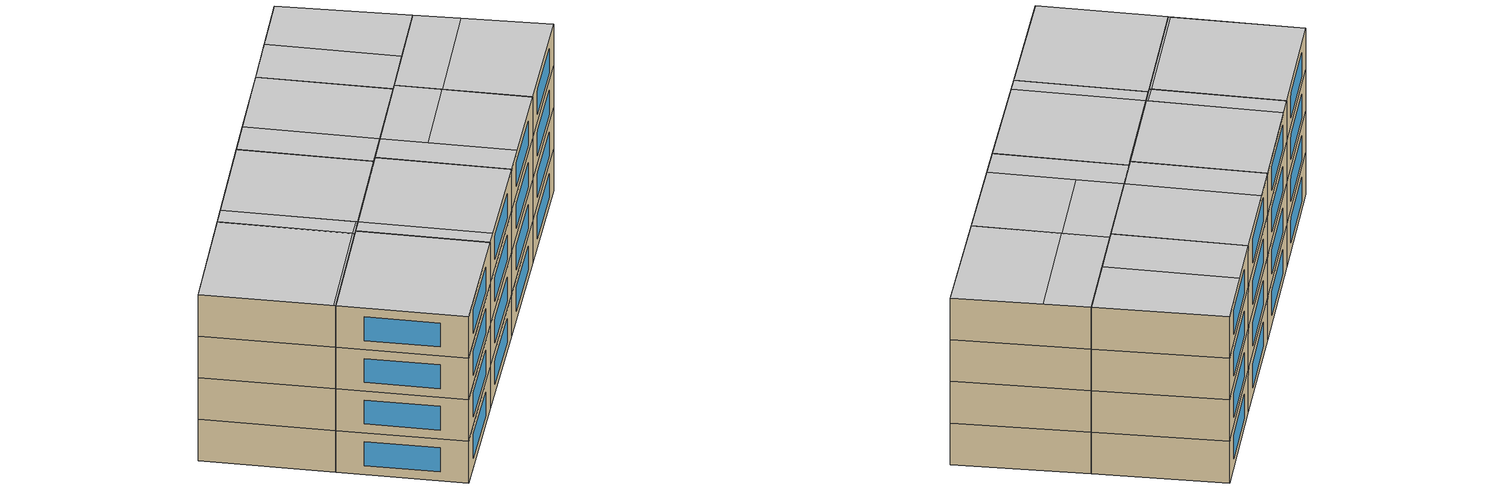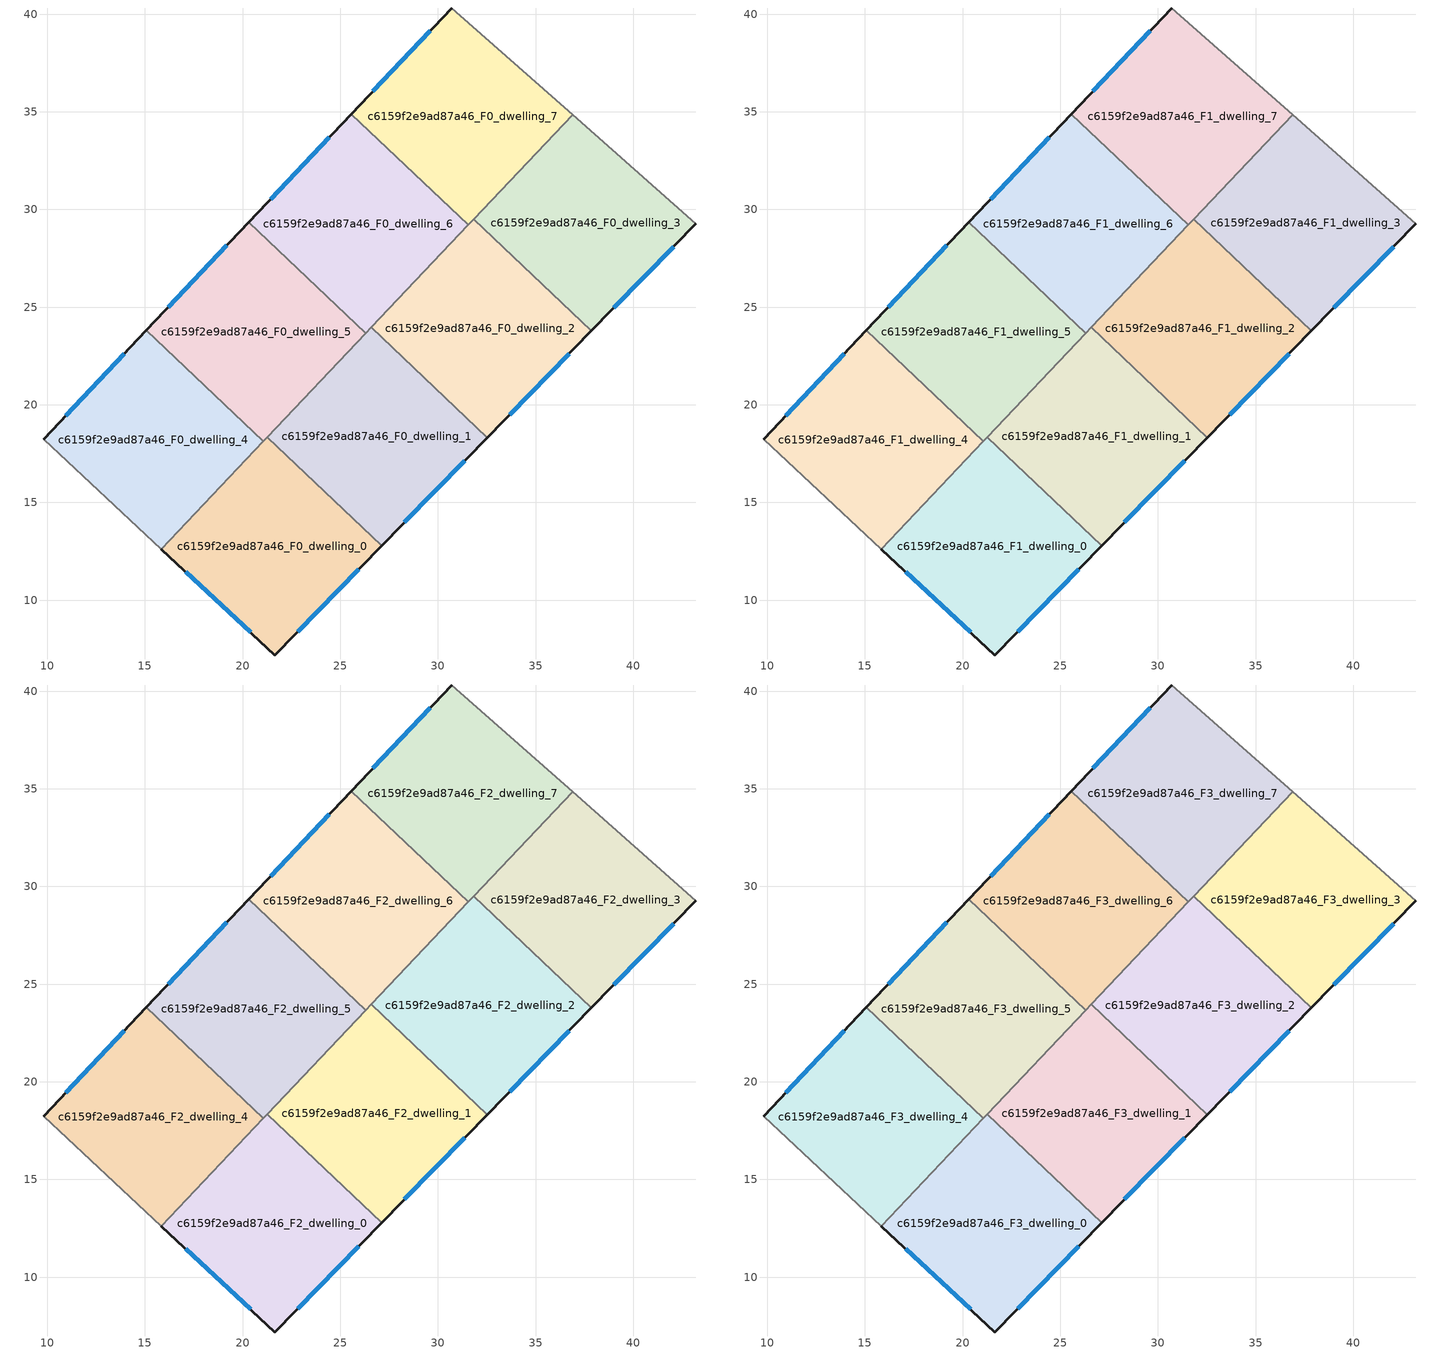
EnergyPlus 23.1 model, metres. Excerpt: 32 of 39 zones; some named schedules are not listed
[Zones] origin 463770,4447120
c6159f2e9ad87a46_F0_dwelling_0
 floor ground (EU_floor_Construction): 27.12,12.79 21.65,7.19 15.84,12.62 21.26,18.34 z0
 wall outside (EU_wall_Construction): 15.84,12.62 21.65,7.19 27.12,12.79 z0:3
 wall to c6159f2e9ad87a46_F0_dwelling_1 (EU_wall_Construction): 27.12,12.79 21.26,18.34 z0:3
 wall to c6159f2e9ad87a46_F0_dwelling_4 (EU_wall_Construction): 21.06,18.13 15.84,12.62 z0:3
 wall to c6159f2e9ad87a46_F0_dwelling_5 (EU_wall_Construction): 21.26,18.34 21.06,18.13 z0:3
 window (EU_Window_Construction): 22.82,8.39 25.95,11.59 / 17.08,11.45 20.41,8.35 z0.64:2.36
c6159f2e9ad87a46_F0_dwelling_1
 floor ground (EU_floor_Construction): 32.53,18.33 27.12,12.79 21.26,18.34 26.58,23.96 z0
 wall outside (EU_wall_Construction): 27.12,12.79 32.53,18.33 z0:3
 wall to c6159f2e9ad87a46_F0_dwelling_2 (EU_wall_Construction): 32.53,18.33 26.58,23.96 z0:3
 wall to c6159f2e9ad87a46_F0_dwelling_5 (EU_wall_Construction): 26.31,23.67 21.26,18.34 z0:3
 wall to c6159f2e9ad87a46_F0_dwelling_6 (EU_wall_Construction): 26.58,23.96 26.31,23.67 z0:3
 window (EU_Window_Construction): 28.28,13.98 31.37,17.14 z0.64:2.36
c6159f2e9ad87a46_F0_dwelling_2
 floor ground (EU_floor_Construction): 37.86,23.78 32.53,18.33 26.58,23.96 31.82,29.5 z0
 wall outside (EU_wall_Construction): 32.53,18.33 37.86,23.78 z0:3
 wall to c6159f2e9ad87a46_F0_dwelling_3 (EU_wall_Construction): 37.86,23.78 31.82,29.5 z0:3
 wall to c6159f2e9ad87a46_F0_dwelling_6 (EU_wall_Construction): 31.55,29.21 26.58,23.96 z0:3
 wall to c6159f2e9ad87a46_F0_dwelling_7 (EU_wall_Construction): 31.82,29.5 31.55,29.21 z0:3
 window (EU_Window_Construction): 33.67,19.49 36.71,22.61 z0.64:2.36
c6159f2e9ad87a46_F0_dwelling_3
 floor ground (EU_floor_Construction): 43.21,29.26 37.86,23.78 31.82,29.5 36.89,34.85 z0
 wall outside (EU_wall_Construction): 37.86,23.78 43.21,29.26 z0:3
 wall adiabatic (EU_wall_Construction): 43.21,29.26 36.89,34.85 z0:3
 wall to c6159f2e9ad87a46_F0_dwelling_7 (EU_wall_Construction): 36.89,34.85 31.82,29.5 z0:3
 window (EU_Window_Construction): 39,24.96 42.07,28.09 z0.64:2.36
c6159f2e9ad87a46_F0_dwelling_4
 floor ground (EU_floor_Construction): 21.06,18.13 15.84,12.62 9.81,18.25 15.07,23.81 z0
 wall outside (EU_wall_Construction): 15.07,23.81 9.81,18.25 z0:3
 wall to c6159f2e9ad87a46_F0_dwelling_5 (EU_wall_Construction): 21.06,18.13 15.07,23.81 z0:3
 wall adiabatic (EU_wall_Construction): 9.81,18.25 15.84,12.62 z0:3
 window (EU_Window_Construction): 13.95,22.62 10.94,19.44 z0.64:2.36
c6159f2e9ad87a46_F0_dwelling_5
 floor ground (EU_floor_Construction): 26.31,23.67 21.06,18.13 15.07,23.81 20.32,29.34 z0
 wall outside (EU_wall_Construction): 20.32,29.34 15.07,23.81 z0:3
 wall to c6159f2e9ad87a46_F0_dwelling_6 (EU_wall_Construction): 26.31,23.67 20.32,29.34 z0:3
 window (EU_Window_Construction): 19.19,28.16 16.2,24.99 z0.64:2.36
c6159f2e9ad87a46_F0_dwelling_6
 floor ground (EU_floor_Construction): 31.55,29.21 26.31,23.67 20.32,29.34 25.56,34.88 z0
 wall outside (EU_wall_Construction): 25.56,34.88 20.32,29.34 z0:3
 wall to c6159f2e9ad87a46_F0_dwelling_7 (EU_wall_Construction): 31.55,29.21 25.56,34.88 z0:3
 window (EU_Window_Construction): 24.44,33.7 21.44,30.53 z0.64:2.36
c6159f2e9ad87a46_F0_dwelling_7
 floor ground (EU_floor_Construction): 36.89,34.85 31.55,29.21 25.56,34.88 30.71,40.31 z0
 wall outside (EU_wall_Construction): 30.71,40.31 25.56,34.88 z0:3
 wall adiabatic (EU_wall_Construction): 36.89,34.85 30.71,40.31 z0:3
 window (EU_Window_Construction): 29.6,39.15 26.66,36.04 z0.64:2.36
c6159f2e9ad87a46_F1_dwelling_0
 floor to c6159f2e9ad87a46_F0_dwelling_0 (EU_floor_Construction): 27.12,12.79 21.65,7.19 15.84,12.62 21.26,18.34 z3
 wall outside (EU_wall_Construction): 15.84,12.62 21.65,7.19 27.12,12.79 z3:6
 wall to c6159f2e9ad87a46_F1_dwelling_1 (EU_wall_Construction): 27.12,12.79 21.26,18.34 z3:6
 wall to c6159f2e9ad87a46_F1_dwelling_4 (EU_wall_Construction): 21.06,18.13 15.84,12.62 z3:6
 wall to c6159f2e9ad87a46_F1_dwelling_5 (EU_wall_Construction): 21.26,18.34 21.06,18.13 z3:6
 window (EU_Window_Construction): 22.82,8.39 25.95,11.59 / 17.08,11.45 20.41,8.35 z3.64:5.36
c6159f2e9ad87a46_F1_dwelling_1
 floor to c6159f2e9ad87a46_F0_dwelling_1 (EU_floor_Construction): 32.53,18.33 27.12,12.79 21.26,18.34 26.58,23.96 z3
 wall outside (EU_wall_Construction): 27.12,12.79 32.53,18.33 z3:6
 wall to c6159f2e9ad87a46_F1_dwelling_2 (EU_wall_Construction): 32.53,18.33 26.58,23.96 z3:6
 wall to c6159f2e9ad87a46_F1_dwelling_5 (EU_wall_Construction): 26.31,23.67 21.26,18.34 z3:6
 wall to c6159f2e9ad87a46_F1_dwelling_6 (EU_wall_Construction): 26.58,23.96 26.31,23.67 z3:6
 window (EU_Window_Construction): 28.28,13.98 31.37,17.14 z3.64:5.36
c6159f2e9ad87a46_F1_dwelling_2
 floor to c6159f2e9ad87a46_F0_dwelling_2 (EU_floor_Construction): 37.86,23.78 32.53,18.33 26.58,23.96 31.82,29.5 z3
 wall outside (EU_wall_Construction): 32.53,18.33 37.86,23.78 z3:6
 wall to c6159f2e9ad87a46_F1_dwelling_3 (EU_wall_Construction): 37.86,23.78 31.82,29.5 z3:6
 wall to c6159f2e9ad87a46_F1_dwelling_6 (EU_wall_Construction): 31.55,29.21 26.58,23.96 z3:6
 wall to c6159f2e9ad87a46_F1_dwelling_7 (EU_wall_Construction): 31.82,29.5 31.55,29.21 z3:6
 window (EU_Window_Construction): 33.67,19.49 36.71,22.61 z3.64:5.36
c6159f2e9ad87a46_F1_dwelling_3
 floor to c6159f2e9ad87a46_F0_dwelling_3 (EU_floor_Construction): 43.21,29.26 37.86,23.78 31.82,29.5 36.89,34.85 z3
 wall outside (EU_wall_Construction): 37.86,23.78 43.21,29.26 z3:6
 wall adiabatic (EU_wall_Construction): 43.21,29.26 36.89,34.85 z3:6
 wall to c6159f2e9ad87a46_F1_dwelling_7 (EU_wall_Construction): 36.89,34.85 31.82,29.5 z3:6
 window (EU_Window_Construction): 39,24.96 42.07,28.09 z3.64:5.36
c6159f2e9ad87a46_F1_dwelling_4
 floor to c6159f2e9ad87a46_F0_dwelling_4 (EU_floor_Construction): 21.06,18.13 15.84,12.62 9.81,18.25 15.07,23.81 z3
 wall outside (EU_wall_Construction): 15.07,23.81 9.81,18.25 z3:6
 wall to c6159f2e9ad87a46_F1_dwelling_5 (EU_wall_Construction): 21.06,18.13 15.07,23.81 z3:6
 wall adiabatic (EU_wall_Construction): 9.81,18.25 15.84,12.62 z3:6
 window (EU_Window_Construction): 13.95,22.62 10.94,19.44 z3.64:5.36
c6159f2e9ad87a46_F1_dwelling_5
 floor to c6159f2e9ad87a46_F0_dwelling_5 (EU_floor_Construction): 26.31,23.67 21.06,18.13 15.07,23.81 20.32,29.34 z3
 wall outside (EU_wall_Construction): 20.32,29.34 15.07,23.81 z3:6
 wall to c6159f2e9ad87a46_F1_dwelling_6 (EU_wall_Construction): 26.31,23.67 20.32,29.34 z3:6
 window (EU_Window_Construction): 19.19,28.16 16.2,24.99 z3.64:5.36
c6159f2e9ad87a46_F1_dwelling_6
 floor to c6159f2e9ad87a46_F0_dwelling_6 (EU_floor_Construction): 31.55,29.21 26.31,23.67 20.32,29.34 25.56,34.88 z3
 wall outside (EU_wall_Construction): 25.56,34.88 20.32,29.34 z3:6
 wall to c6159f2e9ad87a46_F1_dwelling_7 (EU_wall_Construction): 31.55,29.21 25.56,34.88 z3:6
 window (EU_Window_Construction): 24.44,33.7 21.44,30.53 z3.64:5.36
c6159f2e9ad87a46_F1_dwelling_7
 floor to c6159f2e9ad87a46_F0_dwelling_7 (EU_floor_Construction): 36.89,34.85 31.55,29.21 25.56,34.88 30.71,40.31 z3
 wall outside (EU_wall_Construction): 30.71,40.31 25.56,34.88 z3:6
 wall adiabatic (EU_wall_Construction): 36.89,34.85 30.71,40.31 z3:6
 window (EU_Window_Construction): 29.6,39.15 26.66,36.04 z3.64:5.36
c6159f2e9ad87a46_F2_dwelling_0
 floor to c6159f2e9ad87a46_F1_dwelling_0 (EU_floor_Construction): 27.12,12.79 21.65,7.19 15.84,12.62 21.26,18.34 z6
 wall outside (EU_wall_Construction): 15.84,12.62 21.65,7.19 27.12,12.79 z6:9
 wall to c6159f2e9ad87a46_F2_dwelling_1 (EU_wall_Construction): 27.12,12.79 21.26,18.34 z6:9
 wall to c6159f2e9ad87a46_F2_dwelling_4 (EU_wall_Construction): 21.06,18.13 15.84,12.62 z6:9
 wall to c6159f2e9ad87a46_F2_dwelling_5 (EU_wall_Construction): 21.26,18.34 21.06,18.13 z6:9
 window (EU_Window_Construction): 22.82,8.39 25.95,11.59 / 17.08,11.45 20.41,8.35 z6.64:8.36
c6159f2e9ad87a46_F2_dwelling_1
 floor to c6159f2e9ad87a46_F1_dwelling_1 (EU_floor_Construction): 32.53,18.33 27.12,12.79 21.26,18.34 26.58,23.96 z6
 wall outside (EU_wall_Construction): 27.12,12.79 32.53,18.33 z6:9
 wall to c6159f2e9ad87a46_F2_dwelling_2 (EU_wall_Construction): 32.53,18.33 26.58,23.96 z6:9
 wall to c6159f2e9ad87a46_F2_dwelling_5 (EU_wall_Construction): 26.31,23.67 21.26,18.34 z6:9
 wall to c6159f2e9ad87a46_F2_dwelling_6 (EU_wall_Construction): 26.58,23.96 26.31,23.67 z6:9
 window (EU_Window_Construction): 28.28,13.98 31.37,17.14 z6.64:8.36
c6159f2e9ad87a46_F2_dwelling_2
 floor to c6159f2e9ad87a46_F1_dwelling_2 (EU_floor_Construction): 37.86,23.78 32.53,18.33 26.58,23.96 31.82,29.5 z6
 wall outside (EU_wall_Construction): 32.53,18.33 37.86,23.78 z6:9
 wall to c6159f2e9ad87a46_F2_dwelling_3 (EU_wall_Construction): 37.86,23.78 31.82,29.5 z6:9
 wall to c6159f2e9ad87a46_F2_dwelling_6 (EU_wall_Construction): 31.55,29.21 26.58,23.96 z6:9
 wall to c6159f2e9ad87a46_F2_dwelling_7 (EU_wall_Construction): 31.82,29.5 31.55,29.21 z6:9
 window (EU_Window_Construction): 33.67,19.49 36.71,22.61 z6.64:8.36
c6159f2e9ad87a46_F2_dwelling_3
 floor to c6159f2e9ad87a46_F1_dwelling_3 (EU_floor_Construction): 43.21,29.26 37.86,23.78 31.82,29.5 36.89,34.85 z6
 wall outside (EU_wall_Construction): 37.86,23.78 43.21,29.26 z6:9
 wall adiabatic (EU_wall_Construction): 43.21,29.26 36.89,34.85 z6:9
 wall to c6159f2e9ad87a46_F2_dwelling_7 (EU_wall_Construction): 36.89,34.85 31.82,29.5 z6:9
 window (EU_Window_Construction): 39,24.96 42.07,28.09 z6.64:8.36
c6159f2e9ad87a46_F2_dwelling_4
 floor to c6159f2e9ad87a46_F1_dwelling_4 (EU_floor_Construction): 21.06,18.13 15.84,12.62 9.81,18.25 15.07,23.81 z6
 wall outside (EU_wall_Construction): 15.07,23.81 9.81,18.25 z6:9
 wall to c6159f2e9ad87a46_F2_dwelling_5 (EU_wall_Construction): 21.06,18.13 15.07,23.81 z6:9
 wall adiabatic (EU_wall_Construction): 9.81,18.25 15.84,12.62 z6:9
 window (EU_Window_Construction): 13.95,22.62 10.94,19.44 z6.64:8.36
c6159f2e9ad87a46_F2_dwelling_5
 floor to c6159f2e9ad87a46_F1_dwelling_5 (EU_floor_Construction): 26.31,23.67 21.06,18.13 15.07,23.81 20.32,29.34 z6
 wall outside (EU_wall_Construction): 20.32,29.34 15.07,23.81 z6:9
 wall to c6159f2e9ad87a46_F2_dwelling_6 (EU_wall_Construction): 26.31,23.67 20.32,29.34 z6:9
 window (EU_Window_Construction): 19.19,28.16 16.2,24.99 z6.64:8.36
c6159f2e9ad87a46_F2_dwelling_6
 floor to c6159f2e9ad87a46_F1_dwelling_6 (EU_floor_Construction): 31.55,29.21 26.31,23.67 20.32,29.34 25.56,34.88 z6
 wall outside (EU_wall_Construction): 25.56,34.88 20.32,29.34 z6:9
 wall to c6159f2e9ad87a46_F2_dwelling_7 (EU_wall_Construction): 31.55,29.21 25.56,34.88 z6:9
 window (EU_Window_Construction): 24.44,33.7 21.44,30.53 z6.64:8.36
c6159f2e9ad87a46_F2_dwelling_7
 floor to c6159f2e9ad87a46_F1_dwelling_7 (EU_floor_Construction): 36.89,34.85 31.55,29.21 25.56,34.88 30.71,40.31 z6
 wall outside (EU_wall_Construction): 30.71,40.31 25.56,34.88 z6:9
 wall adiabatic (EU_wall_Construction): 36.89,34.85 30.71,40.31 z6:9
 window (EU_Window_Construction): 29.6,39.15 26.66,36.04 z6.64:8.36
c6159f2e9ad87a46_F3_dwelling_0
 floor to c6159f2e9ad87a46_F2_dwelling_0 (EU_floor_Construction): 27.12,12.79 21.65,7.19 15.84,12.62 21.26,18.34 z9
 wall outside (EU_wall_Construction): 15.84,12.62 21.65,7.19 27.12,12.79 z9:12
 wall to c6159f2e9ad87a46_F3_dwelling_1 (EU_wall_Construction): 27.12,12.79 21.26,18.34 z9:12
 wall to c6159f2e9ad87a46_F3_dwelling_4 (EU_wall_Construction): 21.06,18.13 15.84,12.62 z9:12
 wall to c6159f2e9ad87a46_F3_dwelling_5 (EU_wall_Construction): 21.26,18.34 21.06,18.13 z9:12
 window (EU_Window_Construction): 22.82,8.39 25.95,11.59 / 17.08,11.45 20.41,8.35 z9.64:11.36
 ceiling adiabatic (EU_roof_Construction): 21.65,7.19 27.12,12.79 21.26,18.34 15.84,12.62 z12
c6159f2e9ad87a46_F3_dwelling_1
 floor to c6159f2e9ad87a46_F2_dwelling_1 (EU_floor_Construction): 32.53,18.33 27.12,12.79 21.26,18.34 26.58,23.96 z9
 wall outside (EU_wall_Construction): 27.12,12.79 32.53,18.33 z9:12
 wall to c6159f2e9ad87a46_F3_dwelling_2 (EU_wall_Construction): 32.53,18.33 26.58,23.96 z9:12
 wall to c6159f2e9ad87a46_F3_dwelling_5 (EU_wall_Construction): 26.31,23.67 21.26,18.34 z9:12
 wall to c6159f2e9ad87a46_F3_dwelling_6 (EU_wall_Construction): 26.58,23.96 26.31,23.67 z9:12
 window (EU_Window_Construction): 28.28,13.98 31.37,17.14 z9.64:11.36
 ceiling to c6159f2e9ad87a46_F4_dwelling_3 (EU_floor_Construction): 27.79,13.47 32.53,18.33 26.58,23.96 21.92,19.03 z12
 ceiling adiabatic (EU_roof_Construction): 27.12,12.79 27.79,13.47 21.92,19.03 21.26,18.34 z12
c6159f2e9ad87a46_F3_dwelling_2
 floor to c6159f2e9ad87a46_F2_dwelling_2 (EU_floor_Construction): 37.86,23.78 32.53,18.33 26.58,23.96 31.82,29.5 z9
 wall outside (EU_wall_Construction): 32.53,18.33 37.86,23.78 z9:12
 wall to c6159f2e9ad87a46_F3_dwelling_3 (EU_wall_Construction): 37.86,23.78 31.82,29.5 z9:12
 wall to c6159f2e9ad87a46_F3_dwelling_6 (EU_wall_Construction): 31.55,29.21 26.58,23.96 z9:12
 wall to c6159f2e9ad87a46_F3_dwelling_7 (EU_wall_Construction): 31.82,29.5 31.55,29.21 z9:12
 window (EU_Window_Construction): 33.67,19.49 36.71,22.61 z9.64:11.36
 ceiling adiabatic (EU_roof_Construction): 33.91,19.75 37.86,23.78 33.91,27.51 30.04,23.42 z12
 ceiling to c6159f2e9ad87a46_F4_dwelling_3 (EU_floor_Construction): 32.53,18.33 33.91,19.75 27.95,25.4 26.58,23.96 z12
 ceiling to c6159f2e9ad87a46_F4_dwelling_5 (EU_floor_Construction): 30.04,23.42 33.91,27.51 31.84,29.48 27.96,25.39 z12
 ceiling to c6159f2e9ad87a46_F4_dwelling_4 (EU_floor_Construction): 27.96,25.39 31.84,29.48 31.82,29.5 27.95,25.4 z12
c6159f2e9ad87a46_F3_dwelling_3
 floor to c6159f2e9ad87a46_F2_dwelling_3 (EU_floor_Construction): 43.21,29.26 37.86,23.78 31.82,29.5 36.89,34.85 z9
 wall outside (EU_wall_Construction): 37.86,23.78 43.21,29.26 z9:12
 wall adiabatic (EU_wall_Construction): 43.21,29.26 36.89,34.85 z9:12
 wall to c6159f2e9ad87a46_F3_dwelling_7 (EU_wall_Construction): 36.89,34.85 31.82,29.5 z9:12
 window (EU_Window_Construction): 39,24.96 42.07,28.09 z9.64:11.36
 ceiling to c6159f2e9ad87a46_F4_dwelling_5 (EU_floor_Construction): 33.91,27.51 39.05,32.94 36.89,34.85 33.92,31.71 33.94,31.7 31.84,29.48 z12
 ceiling to c6159f2e9ad87a46_F4_dwelling_4 (EU_floor_Construction): 31.84,29.48 33.94,31.7 33.92,31.71 31.82,29.5 z12
 ceiling adiabatic (EU_roof_Construction): 37.86,23.78 43.21,29.26 39.05,32.94 33.91,27.51 z12
c6159f2e9ad87a46_F3_dwelling_4
 floor to c6159f2e9ad87a46_F2_dwelling_4 (EU_floor_Construction): 21.06,18.13 15.84,12.62 9.81,18.25 15.07,23.81 z9
 wall outside (EU_wall_Construction): 15.07,23.81 9.81,18.25 z9:12
 wall to c6159f2e9ad87a46_F3_dwelling_5 (EU_wall_Construction): 21.06,18.13 15.07,23.81 z9:12
 wall adiabatic (EU_wall_Construction): 9.81,18.25 15.84,12.62 z9:12
 window (EU_Window_Construction): 13.95,22.62 10.94,19.44 z9.64:11.36
 ceiling to c6159f2e9ad87a46_F4_dwelling_0 (EU_floor_Construction): 15.74,12.71 20.96,18.23 15.07,23.81 9.81,18.25 z12
 ceiling to c6159f2e9ad87a46_F4_dwelling_1 (EU_floor_Construction): 15.84,12.62 21.06,18.13 20.96,18.23 15.74,12.71 z12
c6159f2e9ad87a46_F3_dwelling_5
 floor to c6159f2e9ad87a46_F2_dwelling_5 (EU_floor_Construction): 26.31,23.67 21.06,18.13 15.07,23.81 20.32,29.34 z9
 wall outside (EU_wall_Construction): 20.32,29.34 15.07,23.81 z9:12
 wall to c6159f2e9ad87a46_F3_dwelling_6 (EU_wall_Construction): 26.31,23.67 20.32,29.34 z9:12
 window (EU_Window_Construction): 19.19,28.16 16.2,24.99 z9.64:11.36
 ceiling to c6159f2e9ad87a46_F4_dwelling_2 (EU_floor_Construction): 21.88,19.07 26.27,23.7 20.32,29.34 15.93,24.71 z12
 ceiling to c6159f2e9ad87a46_F4_dwelling_0 (EU_floor_Construction): 20.96,18.23 21.81,19.13 15.93,24.71 15.07,23.81 z12
 ceiling to c6159f2e9ad87a46_F4_dwelling_3 (EU_floor_Construction): 21.92,19.03 26.31,23.67 26.27,23.7 21.88,19.07 z12
 ceiling to c6159f2e9ad87a46_F4_dwelling_1 (EU_floor_Construction): 21.06,18.13 21.92,19.03 21.81,19.13 20.96,18.23 z12
c6159f2e9ad87a46_F3_dwelling_6
 floor to c6159f2e9ad87a46_F2_dwelling_6 (EU_floor_Construction): 31.55,29.21 26.31,23.67 20.32,29.34 25.56,34.88 z9
 wall outside (EU_wall_Construction): 25.56,34.88 20.32,29.34 z9:12
 wall to c6159f2e9ad87a46_F3_dwelling_7 (EU_wall_Construction): 31.55,29.21 25.56,34.88 z9:12
 window (EU_Window_Construction): 24.44,33.7 21.44,30.53 z9.64:11.36
 ceiling to c6159f2e9ad87a46_F4_dwelling_4 (EU_floor_Construction): 27.95,25.4 31.55,29.21 25.56,34.88 21.96,31.07 z12
 ceiling to c6159f2e9ad87a46_F4_dwelling_2 (EU_floor_Construction): 26.27,23.7 27.91,25.43 21.96,31.07 20.32,29.34 z12
 ceiling to c6159f2e9ad87a46_F4_dwelling_3 (EU_floor_Construction): 26.31,23.67 27.95,25.4 27.91,25.43 26.27,23.7 z12
c6159f2e9ad87a46_F3_dwelling_7
 floor to c6159f2e9ad87a46_F2_dwelling_7 (EU_floor_Construction): 36.89,34.85 31.55,29.21 25.56,34.88 30.71,40.31 z9
 wall outside (EU_wall_Construction): 30.71,40.31 25.56,34.88 z9:12
 wall adiabatic (EU_wall_Construction): 36.89,34.85 30.71,40.31 z9:12
 window (EU_Window_Construction): 29.6,39.15 26.66,36.04 z9.64:11.36
 ceiling to c6159f2e9ad87a46_F4_dwelling_5 (EU_floor_Construction): 33.92,31.71 36.89,34.85 30.71,40.31 27.93,37.39 z12
 ceiling to c6159f2e9ad87a46_F4_dwelling_4 (EU_floor_Construction): 31.55,29.21 33.92,31.71 27.93,37.39 25.56,34.88 z12
[Building]
EU S2 Campaign: North Axis=0; Terrain=City; Solar Distribution=FullExterior
[Site:Location]
Yerevan-Zvartnots.Intl.AP: Latitude=40.15; Longitude=44.383; Time Zone=4; Elevation=854
[SizingPeriod:WeatherFileDays]
AnnualSizingPeriod: Begin Month=1; Begin Day of Month=1; End Month=12; End Day of Month=31; Day of Week for Start Day=Monday; Use Weather File Daylight Saving Period=No; Use Weather File Rain and Snow Indicators=No
[MATERIAL]
EU_InternalMass_Material: Roughness=MediumRough; Thickness=0.1; Conductivity=1; Density=1800; Specific Heat=900; Thermal Absorptance=0.9; Solar Absorptance=0.7; Visible Absorptance=0.7
[MATERIAL:NOMASS] Roughness=MediumRough; Thermal Absorptance=0.9; Solar Absorptance=0.7; Visible Absorptance=0.7
Name | Thermal Resistance
EU_wall_NoMass | 1.05043
EU_roof_NoMass | 1.45357
EU_floor_NoMass | 0.478065
[WINDOWMATERIAL:SIMPLEGLAZINGSYSTEM]
EU_Window_SimpleGlazing: UFactor=2.5566; Solar Heat Gain Coefficient=0.75; Visible Transmittance=0.75
[CONSTRUCTION]
EU_wall_Construction: EU_wall_NoMass
EU_roof_Construction: EU_roof_NoMass
EU_floor_Construction: EU_floor_NoMass
EU_Window_Construction: EU_Window_SimpleGlazing
EU_InternalMass_Construction: EU_InternalMass_Material
[ZONE] Type=1; Multiplier=1; Ceiling Height=autocalculate; Floor Area=autocalculate; Part of Total Floor Area=Yes
Name | Volume
c6159f2e9ad87a46_F0_dwelling_0; c6159f2e9ad87a46_F1_dwelling_0; c6159f2e9ad87a46_F2_dwelling_0; c6159f2e9ad87a46_F3_dwelling_0 | 188.76
c6159f2e9ad87a46_F0_dwelling_1; c6159f2e9ad87a46_F1_dwelling_1; c6159f2e9ad87a46_F2_dwelling_1; c6159f2e9ad87a46_F3_dwelling_1 | 188.75
c6159f2e9ad87a46_F0_dwelling_2; c6159f2e9ad87a46_F1_dwelling_2; c6159f2e9ad87a46_F2_dwelling_2; c6159f2e9ad87a46_F3_dwelling_2 | 188.759
c6159f2e9ad87a46_F0_dwelling_3; c6159f2e9ad87a46_F1_dwelling_3; c6159f2e9ad87a46_F2_dwelling_3; c6159f2e9ad87a46_F3_dwelling_3; c6159f2e9ad87a46_F0_dwelling_6; c6159f2e9ad87a46_F1_dwelling_6; c6159f2e9ad87a46_F2_dwelling_6; c6159f2e9ad87a46_F3_dwelling_6 | 188.747
c6159f2e9ad87a46_F0_dwelling_4; c6159f2e9ad87a46_F1_dwelling_4; c6159f2e9ad87a46_F2_dwelling_4; c6159f2e9ad87a46_F3_dwelling_4 | 188.748
c6159f2e9ad87a46_F0_dwelling_5; c6159f2e9ad87a46_F1_dwelling_5; c6159f2e9ad87a46_F2_dwelling_5; c6159f2e9ad87a46_F3_dwelling_5 | 188.766
c6159f2e9ad87a46_F0_dwelling_7; c6159f2e9ad87a46_F1_dwelling_7; c6159f2e9ad87a46_F2_dwelling_7; c6159f2e9ad87a46_F3_dwelling_7 | 188.738
[INTERNALMASS] Construction=EU_InternalMass_Construction
Name | Zone or ZoneList | Surface Area
c6159f2e9ad87a46_F0_dwelling_0_EU_InternalMass | c6159f2e9ad87a46_F0_dwelling_0 | 62.9198
c6159f2e9ad87a46_F0_dwelling_1_EU_InternalMass | c6159f2e9ad87a46_F0_dwelling_1 | 62.9165
c6159f2e9ad87a46_F0_dwelling_2_EU_InternalMass | c6159f2e9ad87a46_F0_dwelling_2 | 62.9197
c6159f2e9ad87a46_F0_dwelling_3_EU_InternalMass | c6159f2e9ad87a46_F0_dwelling_3 | 62.9158
c6159f2e9ad87a46_F0_dwelling_4_EU_InternalMass | c6159f2e9ad87a46_F0_dwelling_4 | 62.9165
c6159f2e9ad87a46_F0_dwelling_5_EU_InternalMass | c6159f2e9ad87a46_F0_dwelling_5 | 62.9218
c6159f2e9ad87a46_F0_dwelling_6_EU_InternalMass | c6159f2e9ad87a46_F0_dwelling_6 | 62.9158
c6159f2e9ad87a46_F0_dwelling_7_EU_InternalMass | c6159f2e9ad87a46_F0_dwelling_7 | 62.9127
c6159f2e9ad87a46_F1_dwelling_0_EU_InternalMass | c6159f2e9ad87a46_F1_dwelling_0 | 62.9198
c6159f2e9ad87a46_F1_dwelling_1_EU_InternalMass | c6159f2e9ad87a46_F1_dwelling_1 | 62.9165
c6159f2e9ad87a46_F1_dwelling_2_EU_InternalMass | c6159f2e9ad87a46_F1_dwelling_2 | 62.9197
c6159f2e9ad87a46_F1_dwelling_3_EU_InternalMass | c6159f2e9ad87a46_F1_dwelling_3 | 62.9158
c6159f2e9ad87a46_F1_dwelling_4_EU_InternalMass | c6159f2e9ad87a46_F1_dwelling_4 | 62.9165
c6159f2e9ad87a46_F1_dwelling_5_EU_InternalMass | c6159f2e9ad87a46_F1_dwelling_5 | 62.9218
c6159f2e9ad87a46_F1_dwelling_6_EU_InternalMass | c6159f2e9ad87a46_F1_dwelling_6 | 62.9158
c6159f2e9ad87a46_F1_dwelling_7_EU_InternalMass | c6159f2e9ad87a46_F1_dwelling_7 | 62.9127
c6159f2e9ad87a46_F2_dwelling_0_EU_InternalMass | c6159f2e9ad87a46_F2_dwelling_0 | 62.9198
c6159f2e9ad87a46_F2_dwelling_1_EU_InternalMass | c6159f2e9ad87a46_F2_dwelling_1 | 62.9165
c6159f2e9ad87a46_F2_dwelling_2_EU_InternalMass | c6159f2e9ad87a46_F2_dwelling_2 | 62.9197
c6159f2e9ad87a46_F2_dwelling_3_EU_InternalMass | c6159f2e9ad87a46_F2_dwelling_3 | 62.9158
c6159f2e9ad87a46_F2_dwelling_4_EU_InternalMass | c6159f2e9ad87a46_F2_dwelling_4 | 62.9165
c6159f2e9ad87a46_F2_dwelling_5_EU_InternalMass | c6159f2e9ad87a46_F2_dwelling_5 | 62.9218
c6159f2e9ad87a46_F2_dwelling_6_EU_InternalMass | c6159f2e9ad87a46_F2_dwelling_6 | 62.9158
c6159f2e9ad87a46_F2_dwelling_7_EU_InternalMass | c6159f2e9ad87a46_F2_dwelling_7 | 62.9127
c6159f2e9ad87a46_F3_dwelling_0_EU_InternalMass | c6159f2e9ad87a46_F3_dwelling_0 | 62.9198
c6159f2e9ad87a46_F3_dwelling_1_EU_InternalMass | c6159f2e9ad87a46_F3_dwelling_1 | 62.9165
c6159f2e9ad87a46_F3_dwelling_2_EU_InternalMass | c6159f2e9ad87a46_F3_dwelling_2 | 62.9197
c6159f2e9ad87a46_F3_dwelling_3_EU_InternalMass | c6159f2e9ad87a46_F3_dwelling_3 | 62.9158
c6159f2e9ad87a46_F3_dwelling_4_EU_InternalMass | c6159f2e9ad87a46_F3_dwelling_4 | 62.9165
c6159f2e9ad87a46_F3_dwelling_5_EU_InternalMass | c6159f2e9ad87a46_F3_dwelling_5 | 62.9218
c6159f2e9ad87a46_F3_dwelling_6_EU_InternalMass | c6159f2e9ad87a46_F3_dwelling_6 | 62.9158
c6159f2e9ad87a46_F3_dwelling_7_EU_InternalMass | c6159f2e9ad87a46_F3_dwelling_7 | 62.9127
[OTHEREQUIPMENT] Fuel Type=Electricity; Design Level Calculation Method=Watts/Area; Power per Zone Floor Area=1; Fraction Latent=0; Fraction Radiant=0; Fraction Lost=0; Carbon Dioxide Generation Rate=0; EndUse Subcategory=EU_Step8_InternalGains
Name | Zone or ZoneList or Space or SpaceList | Schedule
EU_Step8_InternalGain_c6159f2e9ad87a46_F0_dwelling_0_f000 | c6159f2e9ad87a46_F0_dwelling_0 | EU_Step8_GainSchedule_c6159f2e9ad87a46_F0_dwelling_0_f000
EU_Step8_InternalGain_c6159f2e9ad87a46_F0_dwelling_1_f000 | c6159f2e9ad87a46_F0_dwelling_1 | EU_Step8_GainSchedule_c6159f2e9ad87a46_F0_dwelling_1_f000
EU_Step8_InternalGain_c6159f2e9ad87a46_F0_dwelling_2_f000 | c6159f2e9ad87a46_F0_dwelling_2 | EU_Step8_GainSchedule_c6159f2e9ad87a46_F0_dwelling_2_f000
EU_Step8_InternalGain_c6159f2e9ad87a46_F0_dwelling_3_f000 | c6159f2e9ad87a46_F0_dwelling_3 | EU_Step8_GainSchedule_c6159f2e9ad87a46_F0_dwelling_3_f000
EU_Step8_InternalGain_c6159f2e9ad87a46_F0_dwelling_4_f000 | c6159f2e9ad87a46_F0_dwelling_4 | EU_Step8_GainSchedule_c6159f2e9ad87a46_F0_dwelling_4_f000
EU_Step8_InternalGain_c6159f2e9ad87a46_F0_dwelling_5_f000 | c6159f2e9ad87a46_F0_dwelling_5 | EU_Step8_GainSchedule_c6159f2e9ad87a46_F0_dwelling_5_f000
EU_Step8_InternalGain_c6159f2e9ad87a46_F0_dwelling_6_f000 | c6159f2e9ad87a46_F0_dwelling_6 | EU_Step8_GainSchedule_c6159f2e9ad87a46_F0_dwelling_6_f000
EU_Step8_InternalGain_c6159f2e9ad87a46_F0_dwelling_7_f000 | c6159f2e9ad87a46_F0_dwelling_7 | EU_Step8_GainSchedule_c6159f2e9ad87a46_F0_dwelling_7_f000
EU_Step8_InternalGain_c6159f2e9ad87a46_F1_dwelling_0_f000 | c6159f2e9ad87a46_F1_dwelling_0 | EU_Step8_GainSchedule_c6159f2e9ad87a46_F1_dwelling_0_f000
EU_Step8_InternalGain_c6159f2e9ad87a46_F1_dwelling_1_f000 | c6159f2e9ad87a46_F1_dwelling_1 | EU_Step8_GainSchedule_c6159f2e9ad87a46_F1_dwelling_1_f000
EU_Step8_InternalGain_c6159f2e9ad87a46_F1_dwelling_2_f000 | c6159f2e9ad87a46_F1_dwelling_2 | EU_Step8_GainSchedule_c6159f2e9ad87a46_F1_dwelling_2_f000
EU_Step8_InternalGain_c6159f2e9ad87a46_F1_dwelling_3_f000 | c6159f2e9ad87a46_F1_dwelling_3 | EU_Step8_GainSchedule_c6159f2e9ad87a46_F1_dwelling_3_f000
EU_Step8_InternalGain_c6159f2e9ad87a46_F1_dwelling_4_f000 | c6159f2e9ad87a46_F1_dwelling_4 | EU_Step8_GainSchedule_c6159f2e9ad87a46_F1_dwelling_4_f000
EU_Step8_InternalGain_c6159f2e9ad87a46_F1_dwelling_5_f000 | c6159f2e9ad87a46_F1_dwelling_5 | EU_Step8_GainSchedule_c6159f2e9ad87a46_F1_dwelling_5_f000
EU_Step8_InternalGain_c6159f2e9ad87a46_F1_dwelling_6_f000 | c6159f2e9ad87a46_F1_dwelling_6 | EU_Step8_GainSchedule_c6159f2e9ad87a46_F1_dwelling_6_f000
EU_Step8_InternalGain_c6159f2e9ad87a46_F1_dwelling_7_f000 | c6159f2e9ad87a46_F1_dwelling_7 | EU_Step8_GainSchedule_c6159f2e9ad87a46_F1_dwelling_7_f000
EU_Step8_InternalGain_c6159f2e9ad87a46_F2_dwelling_0_f000 | c6159f2e9ad87a46_F2_dwelling_0 | EU_Step8_GainSchedule_c6159f2e9ad87a46_F2_dwelling_0_f000
EU_Step8_InternalGain_c6159f2e9ad87a46_F2_dwelling_1_f000 | c6159f2e9ad87a46_F2_dwelling_1 | EU_Step8_GainSchedule_c6159f2e9ad87a46_F2_dwelling_1_f000
EU_Step8_InternalGain_c6159f2e9ad87a46_F2_dwelling_2_f000 | c6159f2e9ad87a46_F2_dwelling_2 | EU_Step8_GainSchedule_c6159f2e9ad87a46_F2_dwelling_2_f000
EU_Step8_InternalGain_c6159f2e9ad87a46_F2_dwelling_3_f000 | c6159f2e9ad87a46_F2_dwelling_3 | EU_Step8_GainSchedule_c6159f2e9ad87a46_F2_dwelling_3_f000
EU_Step8_InternalGain_c6159f2e9ad87a46_F2_dwelling_4_f000 | c6159f2e9ad87a46_F2_dwelling_4 | EU_Step8_GainSchedule_c6159f2e9ad87a46_F2_dwelling_4_f000
EU_Step8_InternalGain_c6159f2e9ad87a46_F2_dwelling_5_f000 | c6159f2e9ad87a46_F2_dwelling_5 | EU_Step8_GainSchedule_c6159f2e9ad87a46_F2_dwelling_5_f000
EU_Step8_InternalGain_c6159f2e9ad87a46_F2_dwelling_6_f000 | c6159f2e9ad87a46_F2_dwelling_6 | EU_Step8_GainSchedule_c6159f2e9ad87a46_F2_dwelling_6_f000
EU_Step8_InternalGain_c6159f2e9ad87a46_F2_dwelling_7_f000 | c6159f2e9ad87a46_F2_dwelling_7 | EU_Step8_GainSchedule_c6159f2e9ad87a46_F2_dwelling_7_f000
EU_Step8_InternalGain_c6159f2e9ad87a46_F3_dwelling_0_f000 | c6159f2e9ad87a46_F3_dwelling_0 | EU_Step8_GainSchedule_c6159f2e9ad87a46_F3_dwelling_0_f000
EU_Step8_InternalGain_c6159f2e9ad87a46_F3_dwelling_1_f000 | c6159f2e9ad87a46_F3_dwelling_1 | EU_Step8_GainSchedule_c6159f2e9ad87a46_F3_dwelling_1_f000
EU_Step8_InternalGain_c6159f2e9ad87a46_F3_dwelling_2_f000 | c6159f2e9ad87a46_F3_dwelling_2 | EU_Step8_GainSchedule_c6159f2e9ad87a46_F3_dwelling_2_f000
EU_Step8_InternalGain_c6159f2e9ad87a46_F3_dwelling_3_f000 | c6159f2e9ad87a46_F3_dwelling_3 | EU_Step8_GainSchedule_c6159f2e9ad87a46_F3_dwelling_3_f000
EU_Step8_InternalGain_c6159f2e9ad87a46_F3_dwelling_4_f000 | c6159f2e9ad87a46_F3_dwelling_4 | EU_Step8_GainSchedule_c6159f2e9ad87a46_F3_dwelling_4_f000
EU_Step8_InternalGain_c6159f2e9ad87a46_F3_dwelling_5_f000 | c6159f2e9ad87a46_F3_dwelling_5 | EU_Step8_GainSchedule_c6159f2e9ad87a46_F3_dwelling_5_f000
EU_Step8_InternalGain_c6159f2e9ad87a46_F3_dwelling_6_f000 | c6159f2e9ad87a46_F3_dwelling_6 | EU_Step8_GainSchedule_c6159f2e9ad87a46_F3_dwelling_6_f000
EU_Step8_InternalGain_c6159f2e9ad87a46_F3_dwelling_7_f000 | c6159f2e9ad87a46_F3_dwelling_7 | EU_Step8_GainSchedule_c6159f2e9ad87a46_F3_dwelling_7_f000
[ZONEVENTILATION:DESIGNFLOWRATE] Schedule=EU_AlwaysOn; Design Flow Rate Calculation Method=AirChanges/Hour; Air Changes per Hour=0.557805; Ventilation Type=Natural; Fan Pressure Rise=0; Fan Total Efficiency=1; Constant Term Coefficient=1; Temperature Term Coefficient=0; Velocity Term Coefficient=0; Velocity Squared Term Coefficient=0; Minimum Indoor Temperature=-100; Maximum Indoor Temperature=100; Delta Temperature=-100; Minimum Outdoor Temperature=-100; Maximum Outdoor Temperature=100; Maximum Wind Speed=40
Name | Zone or ZoneList or Space or SpaceList
EU_ConstantAir_c6159f2e9ad87a46_F0_dwelling_0 | c6159f2e9ad87a46_F0_dwelling_0
EU_ConstantAir_c6159f2e9ad87a46_F0_dwelling_1 | c6159f2e9ad87a46_F0_dwelling_1
EU_ConstantAir_c6159f2e9ad87a46_F0_dwelling_2 | c6159f2e9ad87a46_F0_dwelling_2
EU_ConstantAir_c6159f2e9ad87a46_F0_dwelling_3 | c6159f2e9ad87a46_F0_dwelling_3
EU_ConstantAir_c6159f2e9ad87a46_F0_dwelling_4 | c6159f2e9ad87a46_F0_dwelling_4
EU_ConstantAir_c6159f2e9ad87a46_F0_dwelling_5 | c6159f2e9ad87a46_F0_dwelling_5
EU_ConstantAir_c6159f2e9ad87a46_F0_dwelling_6 | c6159f2e9ad87a46_F0_dwelling_6
EU_ConstantAir_c6159f2e9ad87a46_F0_dwelling_7 | c6159f2e9ad87a46_F0_dwelling_7
EU_ConstantAir_c6159f2e9ad87a46_F1_dwelling_0 | c6159f2e9ad87a46_F1_dwelling_0
EU_ConstantAir_c6159f2e9ad87a46_F1_dwelling_1 | c6159f2e9ad87a46_F1_dwelling_1
EU_ConstantAir_c6159f2e9ad87a46_F1_dwelling_2 | c6159f2e9ad87a46_F1_dwelling_2
EU_ConstantAir_c6159f2e9ad87a46_F1_dwelling_3 | c6159f2e9ad87a46_F1_dwelling_3
EU_ConstantAir_c6159f2e9ad87a46_F1_dwelling_4 | c6159f2e9ad87a46_F1_dwelling_4
EU_ConstantAir_c6159f2e9ad87a46_F1_dwelling_5 | c6159f2e9ad87a46_F1_dwelling_5
EU_ConstantAir_c6159f2e9ad87a46_F1_dwelling_6 | c6159f2e9ad87a46_F1_dwelling_6
EU_ConstantAir_c6159f2e9ad87a46_F1_dwelling_7 | c6159f2e9ad87a46_F1_dwelling_7
EU_ConstantAir_c6159f2e9ad87a46_F2_dwelling_0 | c6159f2e9ad87a46_F2_dwelling_0
EU_ConstantAir_c6159f2e9ad87a46_F2_dwelling_1 | c6159f2e9ad87a46_F2_dwelling_1
EU_ConstantAir_c6159f2e9ad87a46_F2_dwelling_2 | c6159f2e9ad87a46_F2_dwelling_2
EU_ConstantAir_c6159f2e9ad87a46_F2_dwelling_3 | c6159f2e9ad87a46_F2_dwelling_3
EU_ConstantAir_c6159f2e9ad87a46_F2_dwelling_4 | c6159f2e9ad87a46_F2_dwelling_4
EU_ConstantAir_c6159f2e9ad87a46_F2_dwelling_5 | c6159f2e9ad87a46_F2_dwelling_5
EU_ConstantAir_c6159f2e9ad87a46_F2_dwelling_6 | c6159f2e9ad87a46_F2_dwelling_6
EU_ConstantAir_c6159f2e9ad87a46_F2_dwelling_7 | c6159f2e9ad87a46_F2_dwelling_7
EU_ConstantAir_c6159f2e9ad87a46_F3_dwelling_0 | c6159f2e9ad87a46_F3_dwelling_0
EU_ConstantAir_c6159f2e9ad87a46_F3_dwelling_1 | c6159f2e9ad87a46_F3_dwelling_1
EU_ConstantAir_c6159f2e9ad87a46_F3_dwelling_2 | c6159f2e9ad87a46_F3_dwelling_2
EU_ConstantAir_c6159f2e9ad87a46_F3_dwelling_3 | c6159f2e9ad87a46_F3_dwelling_3
EU_ConstantAir_c6159f2e9ad87a46_F3_dwelling_4 | c6159f2e9ad87a46_F3_dwelling_4
EU_ConstantAir_c6159f2e9ad87a46_F3_dwelling_5 | c6159f2e9ad87a46_F3_dwelling_5
EU_ConstantAir_c6159f2e9ad87a46_F3_dwelling_6 | c6159f2e9ad87a46_F3_dwelling_6
EU_ConstantAir_c6159f2e9ad87a46_F3_dwelling_7 | c6159f2e9ad87a46_F3_dwelling_7
[HVACTEMPLATE:ZONE:IDEALLOADSAIRSYSTEM] System Availability Schedule=EU_AlwaysOn; Maximum Heating Supply Air Temperature=50; Minimum Cooling Supply Air Temperature=13; Maximum Heating Supply Air Humidity Ratio=0.0156; Minimum Cooling Supply Air Humidity Ratio=0.0077; Heating Limit=NoLimit; Cooling Limit=NoLimit; Heating Availability Schedule=EU_AlwaysOn; Cooling Availability Schedule=EU_CoolingOff; Dehumidification Control Type=ConstantSensibleHeatRatio; Cooling Sensible Heat Ratio=0.7; Dehumidification Setpoint=60; Humidification Control Type=None; Humidification Setpoint=30; Outdoor Air Method=None; Outdoor Air Flow Rate per Person=0.00944; Outdoor Air Flow Rate per Zone Floor Area=0; Outdoor Air Flow Rate per Zone=0; Demand Controlled Ventilation Type=None; Outdoor Air Economizer Type=NoEconomizer; Heat Recovery Type=None; Sensible Heat Recovery Effectiveness=0.7; Latent Heat Recovery Effectiveness=0.65
Name | Template Thermostat
c6159f2e9ad87a46_F0_dwelling_0 | EU_HeatOnly_c6159f2e9ad87a46_F0_dwelling_0
c6159f2e9ad87a46_F0_dwelling_1 | EU_HeatOnly_c6159f2e9ad87a46_F0_dwelling_1
c6159f2e9ad87a46_F0_dwelling_2 | EU_HeatOnly_c6159f2e9ad87a46_F0_dwelling_2
c6159f2e9ad87a46_F0_dwelling_3 | EU_HeatOnly_c6159f2e9ad87a46_F0_dwelling_3
c6159f2e9ad87a46_F0_dwelling_4 | EU_HeatOnly_c6159f2e9ad87a46_F0_dwelling_4
c6159f2e9ad87a46_F0_dwelling_5 | EU_HeatOnly_c6159f2e9ad87a46_F0_dwelling_5
c6159f2e9ad87a46_F0_dwelling_6 | EU_HeatOnly_c6159f2e9ad87a46_F0_dwelling_6
c6159f2e9ad87a46_F0_dwelling_7 | EU_HeatOnly_c6159f2e9ad87a46_F0_dwelling_7
c6159f2e9ad87a46_F1_dwelling_0 | EU_HeatOnly_c6159f2e9ad87a46_F1_dwelling_0
c6159f2e9ad87a46_F1_dwelling_1 | EU_HeatOnly_c6159f2e9ad87a46_F1_dwelling_1
c6159f2e9ad87a46_F1_dwelling_2 | EU_HeatOnly_c6159f2e9ad87a46_F1_dwelling_2
c6159f2e9ad87a46_F1_dwelling_3 | EU_HeatOnly_c6159f2e9ad87a46_F1_dwelling_3
c6159f2e9ad87a46_F1_dwelling_4 | EU_HeatOnly_c6159f2e9ad87a46_F1_dwelling_4
c6159f2e9ad87a46_F1_dwelling_5 | EU_HeatOnly_c6159f2e9ad87a46_F1_dwelling_5
c6159f2e9ad87a46_F1_dwelling_6 | EU_HeatOnly_c6159f2e9ad87a46_F1_dwelling_6
c6159f2e9ad87a46_F1_dwelling_7 | EU_HeatOnly_c6159f2e9ad87a46_F1_dwelling_7
c6159f2e9ad87a46_F2_dwelling_0 | EU_HeatOnly_c6159f2e9ad87a46_F2_dwelling_0
c6159f2e9ad87a46_F2_dwelling_1 | EU_HeatOnly_c6159f2e9ad87a46_F2_dwelling_1
c6159f2e9ad87a46_F2_dwelling_2 | EU_HeatOnly_c6159f2e9ad87a46_F2_dwelling_2
c6159f2e9ad87a46_F2_dwelling_3 | EU_HeatOnly_c6159f2e9ad87a46_F2_dwelling_3
c6159f2e9ad87a46_F2_dwelling_4 | EU_HeatOnly_c6159f2e9ad87a46_F2_dwelling_4
c6159f2e9ad87a46_F2_dwelling_5 | EU_HeatOnly_c6159f2e9ad87a46_F2_dwelling_5
c6159f2e9ad87a46_F2_dwelling_6 | EU_HeatOnly_c6159f2e9ad87a46_F2_dwelling_6
c6159f2e9ad87a46_F2_dwelling_7 | EU_HeatOnly_c6159f2e9ad87a46_F2_dwelling_7
c6159f2e9ad87a46_F3_dwelling_0 | EU_HeatOnly_c6159f2e9ad87a46_F3_dwelling_0
c6159f2e9ad87a46_F3_dwelling_1 | EU_HeatOnly_c6159f2e9ad87a46_F3_dwelling_1
c6159f2e9ad87a46_F3_dwelling_2 | EU_HeatOnly_c6159f2e9ad87a46_F3_dwelling_2
c6159f2e9ad87a46_F3_dwelling_3 | EU_HeatOnly_c6159f2e9ad87a46_F3_dwelling_3
c6159f2e9ad87a46_F3_dwelling_4 | EU_HeatOnly_c6159f2e9ad87a46_F3_dwelling_4
c6159f2e9ad87a46_F3_dwelling_5 | EU_HeatOnly_c6159f2e9ad87a46_F3_dwelling_5
c6159f2e9ad87a46_F3_dwelling_6 | EU_HeatOnly_c6159f2e9ad87a46_F3_dwelling_6
c6159f2e9ad87a46_F3_dwelling_7 | EU_HeatOnly_c6159f2e9ad87a46_F3_dwelling_7
[SIZING:ZONE] Zone Cooling Design Supply Air Temperature Input Method=SupplyAirTemperature; Zone Cooling Design Supply Air Temperature=13; Zone Heating Design Supply Air Temperature Input Method=SupplyAirTemperature; Zone Heating Design Supply Air Temperature=50; Zone Cooling Design Supply Air Humidity Ratio=0.008; Zone Heating Design Supply Air Humidity Ratio=0.008; Cooling Design Air Flow Method=DesignDay; Cooling Design Air Flow Rate=0; Cooling Minimum Air Flow per Zone Floor Area=0.000762; Cooling Minimum Air Flow=0; Cooling Minimum Air Flow Fraction=0.2; Heating Design Air Flow Method=DesignDay; Heating Design Air Flow Rate=0; Heating Maximum Air Flow per Zone Floor Area=0.002032; Heating Maximum Air Flow=0.141576; Heating Maximum Air Flow Fraction=0.3; Account for Dedicated Outdoor Air System=No; Dedicated Outdoor Air System Control Strategy=NeutralSupplyAir; Dedicated Outdoor Air Low Setpoint Temperature for Design=autosize; Dedicated Outdoor Air High Setpoint Temperature for Design=autosize; Zone Load Sizing Method=Sensible Load Only No Latent Load; Zone Latent Cooling Design Supply Air Humidity Ratio Input Method=HumidityRatioDifference; Zone Cooling Design Supply Air Humidity Ratio Difference=0.005; Zone Latent Heating Design Supply Air Humidity Ratio Input Method=HumidityRatioDifference; Zone Humidification Design Supply Air Humidity Ratio Difference=0.005
c6159f2e9ad87a46_F0_dwelling_0; c6159f2e9ad87a46_F0_dwelling_1; c6159f2e9ad87a46_F0_dwelling_2; c6159f2e9ad87a46_F0_dwelling_3; c6159f2e9ad87a46_F0_dwelling_4; c6159f2e9ad87a46_F0_dwelling_5; c6159f2e9ad87a46_F0_dwelling_6; c6159f2e9ad87a46_F0_dwelling_7; c6159f2e9ad87a46_F1_dwelling_0; c6159f2e9ad87a46_F1_dwelling_1; c6159f2e9ad87a46_F1_dwelling_2; c6159f2e9ad87a46_F1_dwelling_3; c6159f2e9ad87a46_F1_dwelling_4; c6159f2e9ad87a46_F1_dwelling_5; c6159f2e9ad87a46_F1_dwelling_6; c6159f2e9ad87a46_F1_dwelling_7; c6159f2e9ad87a46_F2_dwelling_0; c6159f2e9ad87a46_F2_dwelling_1; c6159f2e9ad87a46_F2_dwelling_2; c6159f2e9ad87a46_F2_dwelling_3; c6159f2e9ad87a46_F2_dwelling_4; c6159f2e9ad87a46_F2_dwelling_5; c6159f2e9ad87a46_F2_dwelling_6; c6159f2e9ad87a46_F2_dwelling_7; c6159f2e9ad87a46_F3_dwelling_0; c6159f2e9ad87a46_F3_dwelling_1; c6159f2e9ad87a46_F3_dwelling_2; c6159f2e9ad87a46_F3_dwelling_3; c6159f2e9ad87a46_F3_dwelling_4; c6159f2e9ad87a46_F3_dwelling_5; c6159f2e9ad87a46_F3_dwelling_6; c6159f2e9ad87a46_F3_dwelling_7
[SCHEDULE:FILE] Column Number=1; Rows to Skip at Top=0; Number of Hours of Data=8760; Column Separator=Comma; Interpolate to Timestep=No; Minutes per Item=60; Adjust Schedule for Daylight Savings=Yes
Name | File
EU_Step8_GainSchedule_c6159f2e9ad87a46_F0_dwelling_0_f000 | ../../schedules/c6159f2e9ad87a46/c6159f2e9ad87a46_F0_dwelling_0_f000_gain.csv
EU_Step8_GainSchedule_c6159f2e9ad87a46_F0_dwelling_1_f000 | ../../schedules/c6159f2e9ad87a46/c6159f2e9ad87a46_F0_dwelling_1_f000_gain.csv
EU_Step8_GainSchedule_c6159f2e9ad87a46_F0_dwelling_2_f000 | ../../schedules/c6159f2e9ad87a46/c6159f2e9ad87a46_F0_dwelling_2_f000_gain.csv
EU_Step8_GainSchedule_c6159f2e9ad87a46_F0_dwelling_3_f000 | ../../schedules/c6159f2e9ad87a46/c6159f2e9ad87a46_F0_dwelling_3_f000_gain.csv
EU_Step8_GainSchedule_c6159f2e9ad87a46_F0_dwelling_4_f000 | ../../schedules/c6159f2e9ad87a46/c6159f2e9ad87a46_F0_dwelling_4_f000_gain.csv
EU_Step8_GainSchedule_c6159f2e9ad87a46_F0_dwelling_5_f000 | ../../schedules/c6159f2e9ad87a46/c6159f2e9ad87a46_F0_dwelling_5_f000_gain.csv
EU_Step8_GainSchedule_c6159f2e9ad87a46_F0_dwelling_6_f000 | ../../schedules/c6159f2e9ad87a46/c6159f2e9ad87a46_F0_dwelling_6_f000_gain.csv
EU_Step8_GainSchedule_c6159f2e9ad87a46_F0_dwelling_7_f000 | ../../schedules/c6159f2e9ad87a46/c6159f2e9ad87a46_F0_dwelling_7_f000_gain.csv
EU_Step8_GainSchedule_c6159f2e9ad87a46_F1_dwelling_0_f000 | ../../schedules/c6159f2e9ad87a46/c6159f2e9ad87a46_F1_dwelling_0_f000_gain.csv
EU_Step8_GainSchedule_c6159f2e9ad87a46_F1_dwelling_1_f000 | ../../schedules/c6159f2e9ad87a46/c6159f2e9ad87a46_F1_dwelling_1_f000_gain.csv
EU_Step8_GainSchedule_c6159f2e9ad87a46_F1_dwelling_2_f000 | ../../schedules/c6159f2e9ad87a46/c6159f2e9ad87a46_F1_dwelling_2_f000_gain.csv
EU_Step8_GainSchedule_c6159f2e9ad87a46_F1_dwelling_3_f000 | ../../schedules/c6159f2e9ad87a46/c6159f2e9ad87a46_F1_dwelling_3_f000_gain.csv
EU_Step8_GainSchedule_c6159f2e9ad87a46_F1_dwelling_4_f000 | ../../schedules/c6159f2e9ad87a46/c6159f2e9ad87a46_F1_dwelling_4_f000_gain.csv
EU_Step8_GainSchedule_c6159f2e9ad87a46_F1_dwelling_5_f000 | ../../schedules/c6159f2e9ad87a46/c6159f2e9ad87a46_F1_dwelling_5_f000_gain.csv
EU_Step8_GainSchedule_c6159f2e9ad87a46_F1_dwelling_6_f000 | ../../schedules/c6159f2e9ad87a46/c6159f2e9ad87a46_F1_dwelling_6_f000_gain.csv
EU_Step8_GainSchedule_c6159f2e9ad87a46_F1_dwelling_7_f000 | ../../schedules/c6159f2e9ad87a46/c6159f2e9ad87a46_F1_dwelling_7_f000_gain.csv
EU_Step8_GainSchedule_c6159f2e9ad87a46_F2_dwelling_0_f000 | ../../schedules/c6159f2e9ad87a46/c6159f2e9ad87a46_F2_dwelling_0_f000_gain.csv
EU_Step8_GainSchedule_c6159f2e9ad87a46_F2_dwelling_1_f000 | ../../schedules/c6159f2e9ad87a46/c6159f2e9ad87a46_F2_dwelling_1_f000_gain.csv
EU_Step8_GainSchedule_c6159f2e9ad87a46_F2_dwelling_2_f000 | ../../schedules/c6159f2e9ad87a46/c6159f2e9ad87a46_F2_dwelling_2_f000_gain.csv
EU_Step8_GainSchedule_c6159f2e9ad87a46_F2_dwelling_3_f000 | ../../schedules/c6159f2e9ad87a46/c6159f2e9ad87a46_F2_dwelling_3_f000_gain.csv
EU_Step8_GainSchedule_c6159f2e9ad87a46_F2_dwelling_4_f000 | ../../schedules/c6159f2e9ad87a46/c6159f2e9ad87a46_F2_dwelling_4_f000_gain.csv
EU_Step8_GainSchedule_c6159f2e9ad87a46_F2_dwelling_5_f000 | ../../schedules/c6159f2e9ad87a46/c6159f2e9ad87a46_F2_dwelling_5_f000_gain.csv
EU_Step8_GainSchedule_c6159f2e9ad87a46_F2_dwelling_6_f000 | ../../schedules/c6159f2e9ad87a46/c6159f2e9ad87a46_F2_dwelling_6_f000_gain.csv
EU_Step8_GainSchedule_c6159f2e9ad87a46_F2_dwelling_7_f000 | ../../schedules/c6159f2e9ad87a46/c6159f2e9ad87a46_F2_dwelling_7_f000_gain.csv
EU_Step8_GainSchedule_c6159f2e9ad87a46_F3_dwelling_0_f000 | ../../schedules/c6159f2e9ad87a46/c6159f2e9ad87a46_F3_dwelling_0_f000_gain.csv
EU_Step8_GainSchedule_c6159f2e9ad87a46_F3_dwelling_1_f000 | ../../schedules/c6159f2e9ad87a46/c6159f2e9ad87a46_F3_dwelling_1_f000_gain.csv
EU_Step8_GainSchedule_c6159f2e9ad87a46_F3_dwelling_2_f000 | ../../schedules/c6159f2e9ad87a46/c6159f2e9ad87a46_F3_dwelling_2_f000_gain.csv
EU_Step8_GainSchedule_c6159f2e9ad87a46_F3_dwelling_3_f000 | ../../schedules/c6159f2e9ad87a46/c6159f2e9ad87a46_F3_dwelling_3_f000_gain.csv
EU_Step8_GainSchedule_c6159f2e9ad87a46_F3_dwelling_4_f000 | ../../schedules/c6159f2e9ad87a46/c6159f2e9ad87a46_F3_dwelling_4_f000_gain.csv
EU_Step8_GainSchedule_c6159f2e9ad87a46_F3_dwelling_5_f000 | ../../schedules/c6159f2e9ad87a46/c6159f2e9ad87a46_F3_dwelling_5_f000_gain.csv
